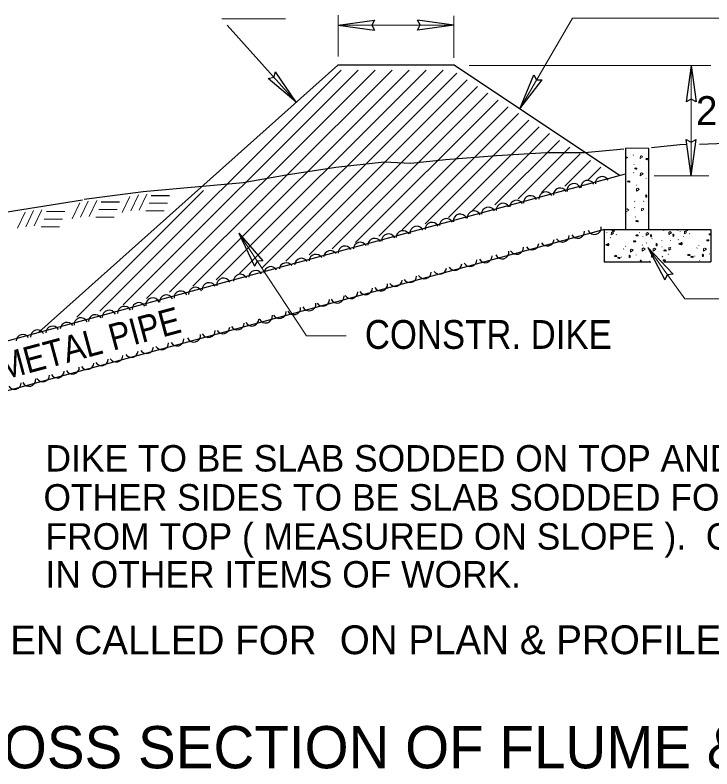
# Model space of a CAD drawing. Extents: x 328 to 697, y 421 to 687.
# Drawn here: x 549.82 to 582.44, y 487.88 to 523.19 of the extents above; entities that cross this region are included whole.
import ezdxf

# ---------------------------------------------------------------- set-up
doc = ezdxf.new("R2010")
doc.units = 0
doc.header["$LTSCALE"] = 0.5
doc.layers.add('1', color=7, linetype='Continuous', lineweight=13)

msp = doc.modelspace()

# ---------------------------------------------------------------- linework, layer by layer
at = {"layer": '1'}
for p, q in [((562.4772, 523.011), (559.5033, 523.011)), ((564.9494, 521.2547), (564.9494, 523.1903)), ((570.3596, 521.183), (570.3596, 523.1544)), ((559.7584, 522.7243), (562.9788, 519.1041)), ((564.9494, 522.7243), (570.3596, 522.7243)), ((571.0762, 520.8246), (582.3981, 520.8246)), ((581.4665, 515.6632), (581.4665, 520.8246)), ((553.7965, 509.3288), (565.0818, 520.6142)), ((554.8842, 509.6209), (565.8774, 520.6142)), ((555.9718, 509.9132), (566.673, 520.6142)), ((557.0597, 510.2053), (567.4685, 520.6142)), ((558.1473, 510.4974), (568.2641, 520.6142)), ((559.235, 510.7896), (569.0597, 520.6142)), ((560.3228, 511.0818), (569.8553, 520.6142)), ((561.4105, 511.3739), (570.5062, 520.4696)), ((562.4983, 511.6661), (570.9872, 520.155)), ((563.586, 511.9582), (571.4682, 519.8403)), ((564.6737, 512.2503), (571.9491, 519.5258)), ((565.7614, 512.5425), (572.4301, 519.2112)), ((566.8492, 512.8347), (572.9111, 518.8966)), ((567.9368, 513.1268), (573.392, 518.5819)), ((569.0246, 513.4191), (573.8729, 518.2674)), ((570.1123, 513.7112), (574.3539, 517.9528)), ((571.2, 514.0033), (574.8349, 517.6382)), ((572.2878, 514.2955), (575.3159, 517.3236)), ((573.3755, 514.5877), (575.7968, 517.0089)), ((578.394, 516.9621), (579.4688, 516.9621)), ((574.4633, 514.8798), (576.2778, 516.6944)), ((575.5509, 515.1719), (576.7588, 516.3798)), ((576.6387, 515.4641), (577.2398, 516.0652)), ((579.7468, 515.6632), (582.3044, 515.6632)), ((552.7087, 509.0366), (558.6424, 514.9703)), ((555.5939, 514.7713), (555.2367, 514.0208)), ((555.9868, 514.807), (555.6297, 514.0565)), ((552.8573, 514.4038), (552.5001, 513.6533)), ((553.2503, 514.4753), (552.8931, 513.7247)), ((553.6433, 514.5109), (553.2861, 513.7604)), ((555.2009, 514.6998), (554.8437, 513.9493)), ((551.0778, 514.0668), (550.7206, 513.3162)), ((553.7505, 514.0822), (554.6079, 514.0822)), ((556.0941, 514.3783), (556.9515, 514.3783)), ((550.2918, 513.9596), (549.9346, 513.209)), ((550.6848, 514.031), (550.3276, 513.2805)), ((551.2922, 513.9953), (552.1496, 513.9953)), ((553.6077, 513.7248), (554.4651, 513.7248)), ((555.9513, 514.0209), (556.8087, 514.0209)), ((551.185, 513.638), (552.0424, 513.638)), ((551.0422, 513.2806), (551.8996, 513.2806)), ((577.4839, 512.4447), (577.4928, 512.4506))]:
    msp.add_line(p, q, dxfattribs=at)
at = {"layer": '1', "lineweight": 25}
for p, q in [((564.9494, 522.7243), (566.6524, 522.9583)), ((570.3596, 522.7243), (568.6566, 522.9583)), ((564.9494, 522.7243), (566.6524, 522.4903)), ((570.3596, 522.7243), (568.6566, 522.4903)), ((581.4665, 520.8246), (581.2325, 519.1216)), ((581.4665, 520.8246), (581.7005, 519.1216)), ((562.9788, 519.1041), (562.0218, 520.532)), ((562.9788, 519.1041), (561.6721, 520.2209)), ((573.4481, 518.7941), (574.0996, 520.3848)), ((573.4481, 518.7941), (574.5045, 520.1502)), ((581.4665, 515.6632), (581.2325, 517.3662)), ((581.4665, 515.6632), (581.7005, 517.3662)), ((578.394, 516.9621), (578.394, 513.1447)), ((579.4688, 516.9621), (579.4688, 513.1447)), ((531.0812, 502.9694), (578.394, 515.7557)), ((553.8577, 514.4396), (554.7151, 514.4396)), ((556.2013, 514.7357), (557.0587, 514.7357)), ((577.4177, 513.1533), (531.564, 500.7611)), ((577.3997, 513.1287), (577.3997, 511.6393)), ((577.4162, 513.1447), (582.3985, 513.1447)), ((582.3985, 513.1447), (582.3985, 511.6393)), ((560.2931, 512.9792), (561.4263, 511.6865)), ((560.2931, 512.9792), (561.0356, 511.4288)), ((579.4398, 512.3054), (580.6245, 511.0599)), ((579.4398, 512.3054), (580.2447, 510.7865)), ((577.3997, 511.6393), (579.5817, 511.6393)), ((580.1983, 511.6393), (582.3985, 511.6393))]:
    msp.add_line(p, q, dxfattribs=at)
for points in [[(566.6524, 522.9583), (566.5207, 522.7218), (566.6524, 522.4903)], [(568.6566, 522.4903), (568.7883, 522.7267), (568.6566, 522.9583)], [(578.1163, 515.6807), (570.3773, 520.8421), (564.9313, 520.8421), (550.9434, 508.3373)], [(561.6721, 520.2209), (561.9363, 520.2797), (562.0218, 520.532)], [(574.0996, 520.3848), (574.2381, 520.1523), (574.5045, 520.1502)], [(581.7005, 519.1216), (581.4641, 519.2533), (581.2325, 519.1216)], [(581.2325, 517.3662), (581.4689, 517.2344), (581.7005, 517.3662)], [(581.8618, 517.1515), (582.6668, 517.1683), (584.1717, 517.2758), (585.569, 517.1683), (587.1455, 517.4908), (599.6448, 517.4067)], [(578.3135, 516.9173), (576.4863, 516.7381), (574.6948, 516.7381), (572.366, 516.5948), (569.9654, 516.4155), (568.3531, 516.2363), (567.0991, 516.308), (564.8418, 516.057), (562.513, 515.6987), (560.5066, 515.3403), (555.813, 514.9101), (553.0542, 514.5517)], [(579.6213, 516.9891), (580.9471, 517.1324), (581.234, 517.1384)], [(552.9826, 514.5161), (549.7579, 514.0143), (545.136, 513.2256), (539.8333, 512.5803), (538.9018, 512.3653), (538.4718, 512.0786), (538.2569, 511.7918), (537.6119, 510.9317), (537.3253, 510.143), (536.8954, 508.7093), (536.2504, 504.7666), (535.7488, 502.5443), (535.0323, 500.1069), (534.2497, 498.7564), (533.155, 497.7344), (530.8563, 496.5663), (527.9373, 496.0189), (522.3183, 495.9094), (516.2614, 495.8363)], [(561.4263, 511.6865), (561.1563, 511.6663), (561.0356, 511.4288)], [(580.6245, 511.0599), (580.3557, 511.0288), (580.2447, 510.7865)]]:
    msp.add_lwpolyline(points, dxfattribs=at)
at = {"layer": '1'}
for points in [[(600.154, 523.0469), (575.913, 523.0469), (573.4481, 518.7941)], [(578.4486, 516.4944), (578.4889, 516.5208), (578.4486, 516.5554)], [(578.7638, 516.6326), (578.7785, 516.6413), (578.7792, 516.6413)], [(579.0933, 516.5997), (579.0909, 516.4781), (579.1893, 516.5425)], [(579.1893, 516.5679), (579.1505, 516.601), (579.1008, 516.5763)], [(578.7954, 516.1904), (578.8101, 516.1992), (578.8108, 516.1991)], [(579.4488, 516.4223), (579.4335, 516.4185), (579.4185, 516.4284), (579.3987, 516.4284), (579.3813, 516.426), (579.3639, 516.4284), (579.3515, 516.4408), (579.3589, 516.4583), (579.3738, 516.4682)], [(579.3887, 516.478), (579.4111, 516.4706), (579.4308, 516.4657), (579.4458, 516.4558), (579.4488, 516.4528)], [(578.8654, 516.0345), (578.8877, 516.027), (578.9076, 516.0222), (578.9225, 516.0123), (578.935, 515.9998), (578.9299, 515.9799), (578.9101, 515.975), (578.8952, 515.9849), (578.8753, 515.9848), (578.858, 515.9824), (578.8407, 515.9849), (578.8283, 515.9973), (578.8357, 516.0148), (578.8505, 516.0246)], [(578.7717, 515.8025), (578.7863, 515.8112), (578.7869, 515.8112)], [(579.0928, 515.786), (579.0903, 515.6643), (579.2193, 515.7488), (579.1498, 515.8083), (579.1002, 515.7835)], [(579.3694, 515.5311), (579.3608, 515.5164), (579.3608, 515.5158)], [(578.5362, 515.4255), (578.5585, 515.4181), (578.5784, 515.4131), (578.5933, 515.4032), (578.6057, 515.3907), (578.6008, 515.3709), (578.5809, 515.3659), (578.5659, 515.3758), (578.5462, 515.3758), (578.5288, 515.3733), (578.5113, 515.3758), (578.4991, 515.3883), (578.5065, 515.4057), (578.5213, 515.4155)], [(578.9032, 515.2182), (578.9178, 515.2269), (578.9185, 515.2268)], [(578.9134, 515.0643), (578.9111, 514.9428), (579.04, 515.0272), (578.9706, 515.0868), (578.9209, 515.062)], [(579.4003, 514.699), (579.3929, 514.7213), (579.3879, 514.7413), (579.378, 514.7562), (579.3656, 514.7685), (579.3458, 514.7635), (579.3408, 514.7437), (579.3507, 514.7288), (579.3507, 514.709), (579.3482, 514.6915), (579.3507, 514.6742), (579.3631, 514.6618), (579.3805, 514.6693), (579.3903, 514.6841)], [(578.8222, 514.4568), (578.8309, 514.4715), (578.8308, 514.4722)], [(579.2349, 514.4654), (579.2495, 514.474), (579.2502, 514.474)], [(578.4486, 513.9928), (578.5493, 514.0588), (578.4798, 514.1183), (578.4486, 514.1028)], [(578.8243, 514.1705), (578.8388, 514.1793), (578.8395, 514.1793)], [(579.1537, 514.1376), (579.1513, 514.016), (579.2496, 514.0804)], [(579.2496, 514.1058), (579.2109, 514.1389), (579.1612, 514.1142)], [(578.8558, 513.7283), (578.8704, 513.7371), (578.8711, 513.737)], [(578.9258, 513.5724), (578.9481, 513.5649), (578.968, 513.5601), (578.9828, 513.5501), (578.9953, 513.5377), (578.9903, 513.5178), (578.9705, 513.5129), (578.9555, 513.5228), (578.9358, 513.5228), (578.9183, 513.5203), (578.9009, 513.5228), (578.8887, 513.5353), (578.8961, 513.5527), (578.9108, 513.5625)], [(577.5247, 513.0148), (577.529, 513.0221), (577.529, 513.0223)], [(577.7357, 513.0258), (577.7333, 512.9041), (577.8316, 512.9685)], [(577.8316, 512.9939), (577.7929, 513.027), (577.7432, 513.0023)], [(577.8083, 513.1152), (577.8306, 513.1078), (577.8505, 513.1028), (577.8653, 513.0929), (577.8778, 513.0805), (577.8728, 513.0606), (577.853, 513.0557), (577.838, 513.0656), (577.8182, 513.0656), (577.8008, 513.0632), (577.7834, 513.0656), (577.7711, 513.0781), (577.7786, 513.0954), (577.7933, 513.1053)], [(579.0438, 513.0005), (579.0583, 513.0093), (579.059, 513.0093)], [(579.3649, 512.984), (579.3625, 512.8624), (579.4915, 512.9468), (579.4219, 513.0063), (579.3723, 512.9815)], [(580.1838, 513.1266), (580.1834, 513.1057), (580.2154, 513.1266)], [(580.4318, 513.0309), (580.4294, 512.9093), (580.5584, 512.9937), (580.4889, 513.0533), (580.4393, 513.0284)], [(580.8333, 513.1055), (580.8479, 513.1142), (580.8487, 513.1142)], [(580.9517, 513.0616), (580.956, 513.0688), (580.956, 513.0692)], [(581.1628, 513.0726), (581.1603, 512.951), (581.2588, 513.0153)], [(581.2587, 513.0408), (581.2199, 513.0739), (581.1703, 513.0491)], [(581.3046, 513.1266), (581.2998, 513.1075), (581.2801, 513.1025), (581.2651, 513.1123), (581.2453, 513.1123), (581.2278, 513.1099), (581.2105, 513.1123), (581.1981, 513.1248), (581.1988, 513.1266)], [(560.2931, 512.9792), (563.4683, 508.1665), (565.323, 508.1665)], [(577.6816, 512.7632), (577.6903, 512.7779), (577.6903, 512.7786)], [(577.9647, 512.8973), (577.9793, 512.9061), (577.9799, 512.9061)], [(578.9242, 512.904), (578.9466, 512.8966), (578.9663, 512.8917), (578.9813, 512.8818), (578.9938, 512.8693), (578.9888, 512.8495), (578.969, 512.8445), (578.954, 512.8544), (578.9343, 512.8544), (578.9168, 512.852), (578.8994, 512.8544), (578.8871, 512.8668), (578.8944, 512.8843), (578.9093, 512.8942)], [(579.2082, 512.81), (579.2168, 512.8247), (579.2168, 512.8253)], [(579.6269, 512.8384), (579.6194, 512.8608), (579.6144, 512.8806), (579.6045, 512.8955), (579.5921, 512.9078), (579.5723, 512.9029), (579.5673, 512.883), (579.5772, 512.8681), (579.5772, 512.8483), (579.5747, 512.8309), (579.5772, 512.8136), (579.5897, 512.8012), (579.607, 512.8086), (579.617, 512.8235)], [(579.6416, 512.7291), (579.633, 512.7144), (579.633, 512.7138)], [(580.6727, 512.8619), (580.6653, 512.8843), (580.6603, 512.9041), (580.6504, 512.919), (580.638, 512.9314), (580.6182, 512.9264), (580.6132, 512.9067), (580.6231, 512.8918), (580.6231, 512.8718), (580.6207, 512.8545), (580.6231, 512.8372), (580.6356, 512.8247), (580.6529, 512.8323), (580.6628, 512.847)], [(580.8649, 512.6633), (580.8795, 512.672), (580.8803, 512.672)], [(581.1087, 512.81), (581.1173, 512.8247), (581.1173, 512.8253)], [(581.3918, 512.9442), (581.4063, 512.9529), (581.4071, 512.9529)], [(582.2353, 512.6703), (582.2578, 512.6628), (582.2775, 512.6579), (582.2925, 512.648), (582.3049, 512.6355), (582.2999, 512.6158), (582.2802, 512.6108), (582.2652, 512.6207), (582.2454, 512.6206), (582.2279, 512.6182), (582.2106, 512.6207), (582.1983, 512.6331), (582.2057, 512.6505), (582.2205, 512.6603)], [(582.3784, 512.9013), (582.3613, 512.9013), (582.3438, 512.8988), (582.3265, 512.9013), (582.3141, 512.9137), (582.3215, 512.931), (582.3363, 512.941)], [(582.3513, 512.9509), (582.3737, 512.9434), (582.3784, 512.9422)], [(577.5078, 512.4606), (577.5301, 512.4531), (577.55, 512.4482), (577.5648, 512.4383), (577.5773, 512.4258), (577.5723, 512.406), (577.5525, 512.401), (577.5376, 512.4109), (577.5178, 512.4108), (577.5003, 512.4084), (577.4839, 512.4108)], [(577.6296, 512.4249), (577.6222, 512.4473), (577.6172, 512.4671), (577.6073, 512.482), (577.5948, 512.4944), (577.575, 512.4895), (577.5701, 512.4696), (577.58, 512.4548), (577.58, 512.4349), (577.5775, 512.4174), (577.58, 512.4002), (577.5924, 512.3877), (577.6098, 512.3951), (577.6198, 512.4101)], [(578.4018, 512.358), (578.4104, 512.3726), (578.4104, 512.3733)], [(578.8083, 512.6235), (578.8307, 512.616), (578.8505, 512.6112), (578.8655, 512.6012), (578.8778, 512.5888), (578.8729, 512.5689), (578.8531, 512.564), (578.8381, 512.5738), (578.8183, 512.5738), (578.8009, 512.5713), (578.7836, 512.5738), (578.7712, 512.5863), (578.7786, 512.6037), (578.7934, 512.6136)], [(579.1753, 512.4161), (579.19, 512.4248), (579.1907, 512.4248)], [(579.1856, 512.2623), (579.1832, 512.1408), (579.3122, 512.2251), (579.2427, 512.2848), (579.1931, 512.2599)], [(579.3649, 512.5073), (579.3796, 512.516), (579.3803, 512.5158)], [(579.4398, 512.3054), (581.1717, 509.8991), (583.1922, 509.8991)], [(579.8863, 512.4197), (579.8789, 512.4421), (579.8738, 512.4618), (579.864, 512.4768), (579.8516, 512.4893), (579.8317, 512.4843), (579.8268, 512.4644), (579.8367, 512.4494), (579.8367, 512.4296), (579.8342, 512.4123), (579.8367, 512.3949), (579.8491, 512.3824), (579.8664, 512.3899), (579.8764, 512.4048)], [(580.0947, 512.6198), (580.1034, 512.6344), (580.1033, 512.6352)], [(580.0968, 512.3335), (580.1113, 512.3423), (580.112, 512.3422)], [(580.4262, 512.3006), (580.4238, 512.179), (580.5221, 512.2433)], [(580.5221, 512.2688), (580.4833, 512.3019), (580.4336, 512.2771)], [(580.5073, 512.6283), (580.5219, 512.637), (580.5226, 512.637)], [(580.9348, 512.5073), (580.9572, 512.4999), (580.977, 512.495), (580.9919, 512.485), (581.0044, 512.4727), (580.9993, 512.4528), (580.9796, 512.4478), (580.9647, 512.4578), (580.9448, 512.4578), (580.9274, 512.4553), (580.9101, 512.4578), (580.8977, 512.4701), (580.9051, 512.4876), (580.9199, 512.4974)], [(581.0566, 512.4717), (581.0493, 512.4941), (581.0443, 512.5139), (581.0344, 512.5289), (581.0219, 512.5412), (581.0021, 512.5363), (580.9972, 512.5164), (581.007, 512.5015), (581.007, 512.4818), (581.0046, 512.4643), (581.007, 512.4469), (581.0195, 512.4345), (581.0368, 512.4419), (581.0468, 512.4569)], [(581.8288, 512.4048), (581.8374, 512.4194), (581.8374, 512.4201)], [(577.9238, 511.9391), (577.9463, 511.9317), (577.9661, 511.9267), (577.9811, 511.9168), (577.9934, 511.9044), (577.9885, 511.8845), (577.9687, 511.8795), (577.9537, 511.8895), (577.9339, 511.8895), (577.9165, 511.887), (577.8991, 511.8895), (577.8868, 511.9018), (577.8942, 511.9193), (577.909, 511.9293)], [(578.3072, 512.2285), (578.3218, 512.2373), (578.3224, 512.2373)], [(578.6266, 511.8734), (578.6191, 511.8958), (578.6141, 511.9157), (578.6042, 511.9305), (578.5918, 511.9429), (578.572, 511.9379), (578.567, 511.9181), (578.5769, 511.9032), (578.5769, 511.8833), (578.5743, 511.8659), (578.5769, 511.8486), (578.5893, 511.8363), (578.6068, 511.8436), (578.6167, 511.8585)], [(578.6283, 512.212), (578.6258, 512.0904), (578.7548, 512.1748), (578.6854, 512.2343), (578.6357, 512.2096)], [(578.905, 511.9571), (578.8963, 511.9424), (578.8963, 511.9418)], [(579.6723, 511.897), (579.665, 511.9193), (579.66, 511.9392), (579.6502, 511.9541), (579.6377, 511.9664), (579.6179, 511.9615), (579.6128, 511.9417), (579.6228, 511.9268), (579.6228, 511.9069), (579.6203, 511.8896), (579.6228, 511.8723), (579.6353, 511.8598), (579.6526, 511.8673), (579.6625, 511.8821)], [(579.6952, 512.259), (579.6928, 512.1373), (579.8218, 512.2218), (579.7523, 512.2813), (579.7027, 512.2564)], [(579.9514, 512.0966), (579.9558, 512.1039), (579.9558, 512.1042)], [(580.235, 512.1971), (580.2573, 512.1896), (580.2772, 512.1848), (580.2921, 512.1748), (580.3045, 512.1623), (580.2995, 512.1425), (580.2798, 512.1376), (580.2648, 512.1474), (580.2449, 512.1474), (580.2275, 512.145), (580.2102, 512.1474), (580.1978, 512.1598), (580.2053, 512.1773), (580.2201, 512.1872)], [(580.3914, 511.9792), (580.406, 511.9879), (580.4068, 511.9879)], [(581.3509, 511.9859), (581.3733, 511.9784), (581.3931, 511.9735), (581.4081, 511.9637), (581.4205, 511.9512), (581.4155, 511.9313), (581.3958, 511.9264), (581.3808, 511.9363), (581.361, 511.9363), (581.3435, 511.9338), (581.3262, 511.9363), (581.3138, 511.9488), (581.3212, 511.9661), (581.336, 511.976)], [(581.7343, 512.2754), (581.7488, 512.284), (581.7495, 512.284)], [(582.0537, 511.9203), (582.0462, 511.9425), (582.0412, 511.9624), (582.0313, 511.9773), (582.0188, 511.9897), (581.9991, 511.9848), (581.994, 511.9648), (582.0039, 511.9499), (582.0039, 511.9302), (582.0014, 511.9128), (582.0039, 511.8955), (582.0164, 511.8831), (582.0338, 511.8905), (582.0437, 511.9053)], [(582.0553, 512.2588), (582.0529, 512.1372), (582.1819, 512.2216), (582.1124, 512.2811), (582.0628, 512.2563)], [(582.332, 512.0038), (582.3234, 511.9893), (582.3234, 511.9886)], [(578.0718, 511.8515), (578.0941, 511.8441), (578.1139, 511.8391), (578.1288, 511.8292), (578.1412, 511.8168), (578.1363, 511.7969), (578.1164, 511.792), (578.1014, 511.8019), (578.0817, 511.8019), (578.0643, 511.7993), (578.0469, 511.8019), (578.0346, 511.8143), (578.042, 511.8318), (578.0568, 511.8416)], [(578.2078, 511.845), (578.2165, 511.8598), (578.2165, 511.8604)], [(579.1452, 511.6613), (579.1423, 511.6701), (579.1373, 511.6899), (579.1273, 511.7048), (579.1149, 511.7173), (579.0951, 511.7123), (579.0902, 511.6924), (579.1, 511.6775), (579.1, 511.6613)], [(579.0982, 511.6613), (579.1031, 511.6694), (579.103, 511.6702)], [(579.507, 511.6633), (579.5216, 511.6721), (579.5223, 511.6721)], [(580.1083, 511.845), (580.117, 511.8598), (580.117, 511.8604)], [(580.1283, 511.8913), (580.1429, 511.9), (580.1436, 511.9)], [(580.1982, 511.7353), (580.2206, 511.7279), (580.2403, 511.7229), (580.2553, 511.7131), (580.2678, 511.7007), (580.2628, 511.6808), (580.243, 511.6758), (580.228, 511.6858), (580.2082, 511.6858), (580.1908, 511.6833), (580.1734, 511.6858), (580.161, 511.6982), (580.1684, 511.7156), (580.1833, 511.7255)], [(581.4988, 511.8983), (581.5211, 511.8909), (581.541, 511.8859), (581.5559, 511.8761), (581.5683, 511.8636), (581.5633, 511.8438), (581.5435, 511.8388), (581.5285, 511.8487), (581.5088, 511.8487), (581.4914, 511.8463), (581.4739, 511.8487), (581.4617, 511.8611), (581.4691, 511.8785), (581.4839, 511.8883)], [(581.6349, 511.8918), (581.6436, 511.9065), (581.6436, 511.9072)], [(581.8658, 511.691), (581.8804, 511.6997), (581.881, 511.6997)]]:
    msp.add_lwpolyline(points, dxfattribs=at)
at = {"layer": '1', "lineweight": 25}
for centre, start, end in [((577.3054, 515.3069), 26.9535, 183.27908), ((575.9835, 514.9852), 20.7519, 189.48069), ((576.6266, 515.1282), 26.13041, 184.10218), ((574.6616, 514.5921), 27.06948, 183.16311), ((575.3405, 514.7708), 27.89542, 182.33717), ((573.3041, 514.1989), 31.7916, 178.44099), ((573.9472, 514.4133), 24.55287, 185.67972), ((571.9823, 513.8772), 26.9535, 183.27908), ((572.661, 514.0559), 27.77459, 182.45799), ((570.6604, 513.5556), 20.7519, 189.48069), ((571.3035, 513.6985), 26.13041, 184.10218), ((569.3385, 513.1624), 27.06948, 183.16311), ((570.0173, 513.3411), 27.89542, 182.33717), ((567.981, 512.7693), 31.7916, 178.44099), ((568.6241, 512.9837), 24.55287, 185.67972), ((576.1622, 513.0553), 208.49835, 1.73424), ((576.9482, 513.2339), 202.56408, 7.66851), ((566.6591, 512.4119), 31.85084, 178.38175), ((567.3022, 512.6263), 24.61039, 185.62219), ((574.7332, 512.6979), 213.65283, 356.57976), ((575.4477, 512.8766), 211.05902, 359.17357), ((565.2658, 512.0545), 28.45461, 181.77798), ((565.9803, 512.2332), 31.01021, 179.22238), ((573.3042, 512.3048), 208.04542, 2.18717), ((574.0187, 512.5191), 216.28197, 353.95062), ((563.9082, 511.6614), 33.20321, 177.02938), ((564.587, 511.8401), 34.05401, 176.17857), ((572.6254, 512.0903), 202.56408, 7.66851), ((562.5149, 511.2682), 36.28197, 173.95062), ((563.2294, 511.4827), 32.3565, 177.87609), ((571.1249, 511.733), 211.05902, 359.17357), ((571.8394, 511.9117), 208.49835, 1.73424), ((561.0859, 510.9108), 31.05902, 179.17357), ((561.8004, 511.0895), 33.65283, 176.57976), ((569.6959, 511.3756), 216.28197, 353.95062), ((570.4104, 511.5543), 213.65283, 356.57976), ((559.5854, 510.5535), 22.56408, 187.66851), ((560.3714, 510.7321), 28.49835, 181.73424), ((568.3026, 510.9825), 213.20321, 357.02938), ((568.9814, 511.1612), 212.3565, 357.87609), ((558.9066, 510.339), 28.04542, 182.18717), ((566.945, 510.5893), 208.45461, 1.77798), ((567.6238, 510.8037), 214.05401, 356.17857), ((557.5848, 509.9459), 26.9535, 183.27908), ((558.2635, 510.1246), 27.77459, 182.45799), ((565.5517, 510.2319), 211.85084, 358.38175), ((566.2305, 510.4106), 211.01021, 359.22238), ((556.2629, 509.6242), 20.7519, 189.48069), ((556.906, 509.7672), 26.13041, 184.10218), ((564.2298, 509.8745), 212.03918, 358.44099), ((564.9086, 510.0175), 204.61039, 5.62219), ((554.941, 509.231), 27.06948, 183.16311), ((555.6198, 509.4097), 27.89542, 182.33717), ((562.8723, 509.4814), 208.55001, 2.22664), ((563.5867, 509.6601), 205.38572, 5.39093), ((553.5835, 508.8379), 31.7916, 178.44099), ((554.2265, 509.0523), 24.55287, 185.67972), ((561.5504, 509.0883), 203.39417, 7.38248), ((562.1935, 509.3027), 209.99662, 0.78003), ((552.2616, 508.4805), 31.85084, 178.38175), ((552.9046, 508.6949), 24.61039, 185.62219), ((560.2285, 508.7666), 210.83911, 359.93753), ((560.9073, 508.9453), 209.38708, 1.38957), ((550.8683, 508.1231), 28.45461, 181.77798), ((551.5827, 508.3018), 31.01021, 179.22238), ((558.871, 508.4092), 208.04542, 2.18717), ((559.5498, 508.5879), 212.29673, 358.47991), ((550.1895, 507.9087), 34.05401, 176.17857), ((558.1921, 508.1946), 202.56408, 7.66851), ((556.6916, 507.8373), 211.05902, 359.17357), ((557.4062, 508.016), 208.49835, 1.73424), ((555.2627, 507.4799), 216.28197, 353.95062), ((555.9771, 507.6586), 213.65283, 356.57976), ((553.8693, 507.0868), 213.20321, 357.02938), ((554.5481, 507.2655), 212.3565, 357.87609), ((552.5117, 506.6937), 208.45461, 1.77798), ((553.1905, 506.9081), 214.05401, 356.17857), ((551.1185, 506.3363), 211.85084, 358.38175), ((551.7973, 506.515), 211.01021, 359.22238), ((549.7966, 505.9788), 212.03918, 358.44099), ((550.4754, 506.1218), 204.61039, 5.62219)]:
    msp.add_arc(centre, 0.3196, start, end, dxfattribs=at)

# ---------------------------------------------------------------- texts
at = {"layer": '1'}
for s, height, p in [("2' (MIN.)", 1.35, (581.6972, 518.0432)), ('DIKE TO BE SLAB SODDED ON TOP AND UPSTREAM SIDES.', 1.238, (551.2491, 501.814)), ('OTHER SIDES TO BE SLAB SODDED FOR 36 INCHES  DOWN', 1.238, (551.1527, 499.9853)), ('FROM TOP ( MEASURED ON SLOPE ).  COST TO BE INCLUDED', 1.238, (551.249, 498.1564)), ('IN OTHER ITEMS OF WORK.', 1.238, (551.249, 496.3808)), ('PLAIN RIP RAP WHEN CALLED FOR', 1.35, (533.1423, 493.2456)), ('ON PLAN & PROFILE SHEETS ONLY.', 1.35, (565.0234, 493.2583)), ('TYPICAL CROSS SECTION OF FLUME & DIKE', 1.98, (533.6565, 487.9128))]:
    msp.add_text(s, height=height, dxfattribs=at).set_placement(p)
at = {"layer": '1', "width": 0.9}
msp.add_text('CORRU. GALV. METAL PIPE', height=1.238, rotation=15.052, dxfattribs=at).set_placement((538.4925, 503.1886))
msp.add_text('CONSTR. DIKE', height=1.35, dxfattribs=at).set_placement((566.1966, 507.558))

doc.saveas('drawing.dxf')
